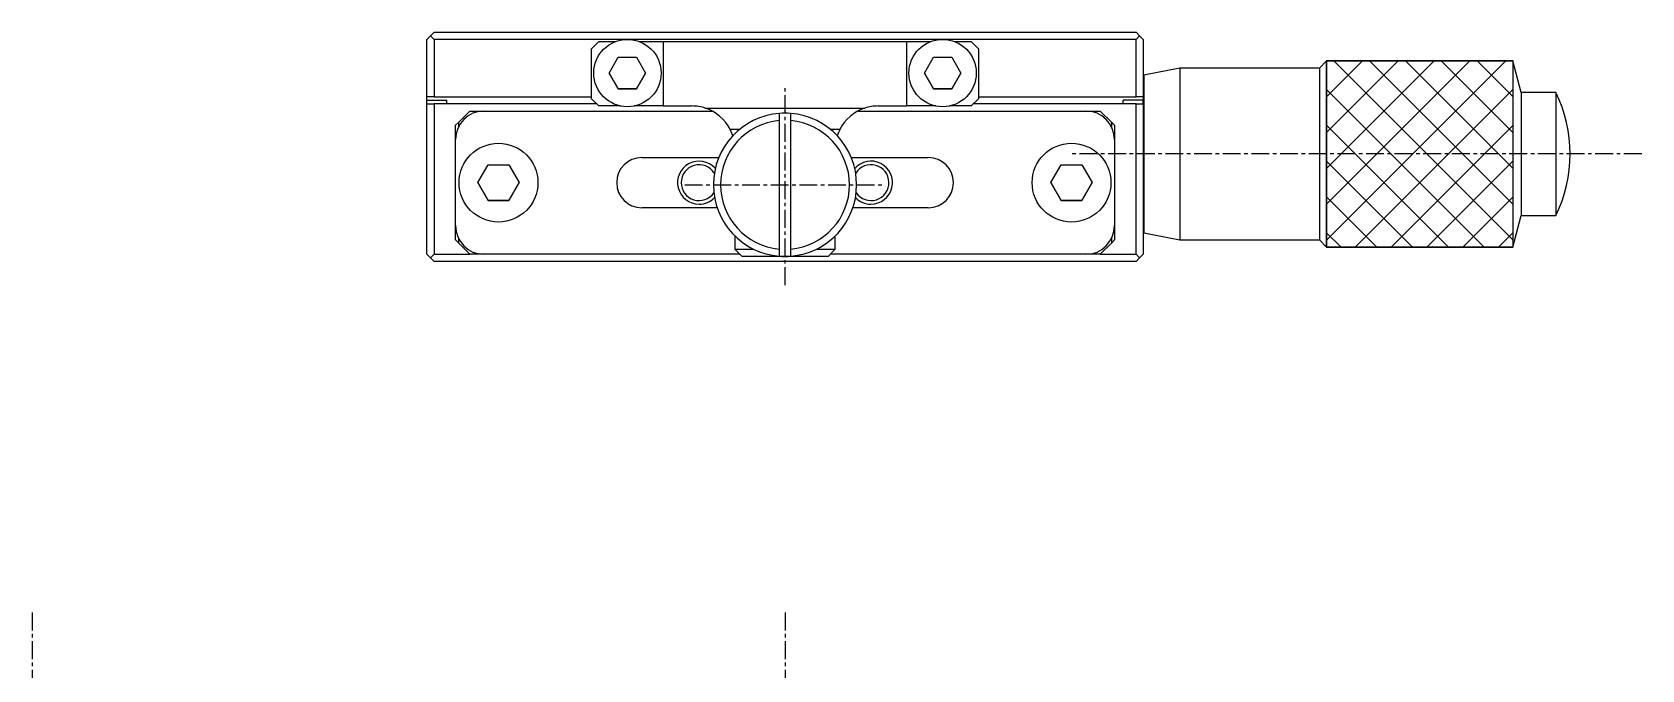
# Model space of a CAD drawing. Extents: x 10 to 334, y 10 to 238.
# Drawn here: x 86.7 to 199, y 193.5 to 238 of the extents above; entities that cross this region are included whole.
import ezdxf

# ---------------------------------------------------------------- set-up
doc = ezdxf.new("R2010")
doc.units = 0
doc.linetypes.add('CENTER', pattern=[2, 1.25, -0.25, 0.25, -0.25])
doc.layers.get('0').update_dxf_attribs({"linetype": 'CONTINUOUS'})
doc.layers.add('CENTER', color=1, linetype='CENTER')

msp = doc.modelspace()

# ---------------------------------------------------------------- linework, layer by layer
at = {"color": 7, "linetype": 'CONTINUOUS'}
for p, q in [((114.194926, 237.5), (114.444926, 237.75)), ((114.194926, 233.5), (114.194926, 237.5)), ((114.444926, 237.75), (114.694926, 238)), ((114.444926, 237.75), (114.694926, 237.5)), ((114.694926, 238), (163.694926, 238)), ((128.194926, 237.5), (114.694926, 237.5)), ((114.694926, 237.5), (114.694926, 233.5)), ((125.694926, 236.85), (126.194926, 237.35)), ((126.194926, 237.35), (127.36879, 237.35)), ((150.194926, 237.5), (128.194926, 237.5)), ((129.021062, 237.35), (130.694926, 237.35)), ((130.694926, 237.35), (130.694926, 232.85)), ((130.694926, 237.35), (147.694926, 237.35)), ((147.694926, 232.85), (147.694926, 237.35)), ((147.694926, 237.35), (149.36879, 237.35)), ((163.694926, 237.5), (150.194926, 237.5)), ((151.021062, 237.35), (152.194926, 237.35)), ((152.194926, 237.35), (152.694926, 236.85)), ((163.694926, 238), (163.944926, 237.75)), ((163.694926, 237.5), (163.944926, 237.75)), ((163.694926, 233.5), (163.694926, 237.5)), ((163.944926, 237.75), (164.194926, 237.5)), ((164.194926, 237.5), (164.194926, 233.5)), ((125.694926, 233.35), (125.694926, 236.85)), ((126.924755, 235.15), (127.559841, 236.25)), ((127.559841, 236.25), (128.830011, 236.25)), ((128.830011, 236.25), (129.465097, 235.15)), ((148.924755, 235.15), (149.559841, 236.25)), ((149.559841, 236.25), (150.830011, 236.25)), ((150.830011, 236.25), (151.465097, 235.15)), ((152.694926, 236.85), (152.694926, 233.35)), ((176.994932, 235.999999), (176.49493, 235.499996)), ((176.994932, 235.999999), (189.994933, 235.999999)), ((176.994932, 223.000001), (176.994932, 235.999999)), ((190.584421, 233.8), (189.994933, 235.999999)), ((189.994933, 235.999999), (189.994933, 223.000001)), ((127.559841, 234.05), (126.924755, 235.15)), ((126.924755, 235.15), (127.559841, 234.05)), ((129.465097, 235.15), (128.830011, 234.05)), ((128.830011, 234.05), (129.465097, 235.15)), ((149.559841, 234.05), (148.924755, 235.15)), ((148.924755, 235.15), (149.559841, 234.05)), ((151.465097, 235.15), (150.830011, 234.05)), ((150.830011, 234.05), (151.465097, 235.15)), ((166.744925, 235.499996), (164.244926, 234.999997)), ((164.244926, 234.999997), (164.244926, 231.468246)), ((164.244926, 234.999997), (164.244926, 224.000003)), ((166.744925, 235.499996), (166.744925, 223.500004)), ((176.49493, 235.499996), (166.744925, 235.499996)), ((176.49493, 235.499996), (176.49493, 223.500004)), ((128.830011, 234.05), (127.559841, 234.05)), ((127.559841, 234.05), (128.830011, 234.05)), ((150.830011, 234.05), (149.559841, 234.05)), ((149.559841, 234.05), (150.830011, 234.05)), ((164.244926, 234.5), (164.194926, 234.5)), ((190.584421, 233.8), (190.584421, 225.2)), ((192.994932, 233.8), (190.584421, 233.8)), ((192.994932, 233.8), (192.994932, 225.2)), ((114.694926, 233.5), (114.194926, 233.5)), ((114.194926, 233.25), (114.194926, 233.5)), ((114.194926, 233.25), (115.594926, 233.25)), ((114.194926, 233), (114.194926, 233.25)), ((114.194926, 222.5), (114.194926, 233)), ((114.194926, 233), (114.694926, 233)), ((114.694926, 233.5), (125.694926, 233.5)), ((114.694926, 233), (114.694926, 222.5)), ((126.044926, 233), (114.694926, 233)), ((115.594926, 233), (115.594926, 233.25)), ((126.194926, 232.85), (125.694926, 233.35)), ((127.712743, 232.85), (126.194926, 232.85)), ((130.694926, 232.85), (128.677109, 232.85)), ((130.694926, 232.85), (132.694926, 232.85)), ((133.631676, 232.7), (144.758176, 232.7)), ((145.694926, 232.85), (147.694926, 232.85)), ((149.712743, 232.85), (147.694926, 232.85)), ((152.194926, 232.85), (150.677109, 232.85)), ((152.694926, 233.35), (152.194926, 232.85)), ((163.694926, 233), (152.344926, 233)), ((152.694926, 233.5), (163.694926, 233.5)), ((164.194926, 233.25), (162.794926, 233.25)), ((162.794926, 233), (162.794926, 233.25)), ((164.194926, 233.5), (163.694926, 233.5)), ((163.694926, 222.5), (163.694926, 233)), ((163.694926, 233), (164.194926, 233)), ((164.194926, 233.5), (164.194926, 233.25)), ((164.194926, 233), (164.194926, 233.25)), ((164.194926, 233), (164.194926, 222.5)), ((116.194926, 231.5), (116.394926, 231.7)), ((116.194926, 230.5), (116.194926, 231.5)), ((117.194926, 232.5), (116.394926, 231.7)), ((116.394926, 231.7), (116.394926, 231.37178)), ((117.194926, 232.5), (118.194926, 232.5)), ((118.194926, 232.5), (134.100773, 232.5)), ((138.794926, 232.333974), (138.794926, 231.832187)), ((138.794926, 231.832187), (138.794926, 222.867813)), ((139.594926, 231.832187), (139.594926, 232.333974)), ((139.594926, 222.867813), (139.594926, 231.832187)), ((144.289021, 232.5), (160.194926, 232.5)), ((160.194926, 232.5), (161.194926, 232.5)), ((161.994926, 231.7), (161.194926, 232.5)), ((161.994926, 231.37178), (161.994926, 231.7)), ((161.994926, 231.7), (162.194926, 231.5)), ((162.194926, 231.5), (162.194926, 230.5)), ((116.194926, 224.5), (116.194926, 230.5)), ((136.004707, 231.2), (135.374012, 231.2)), ((143.01584, 231.2), (142.385145, 231.2)), ((162.194926, 230.5), (162.194926, 224.5)), ((129.194926, 229.25), (134.569994, 229.25)), ((143.819858, 229.25), (149.194926, 229.25)), ((117.75155, 227.5), (118.473238, 228.75)), ((118.473238, 228.75), (119.916614, 228.75)), ((119.916614, 228.75), (120.638302, 227.5)), ((157.75155, 227.5), (158.473238, 228.75)), ((158.473238, 228.75), (159.916614, 228.75)), ((159.916614, 228.75), (160.638302, 227.5)), ((118.473238, 226.25), (117.75155, 227.5)), ((117.75155, 227.5), (118.473238, 226.25)), ((120.638302, 227.5), (119.916614, 226.25)), ((119.916614, 226.25), (120.638302, 227.5)), ((158.473238, 226.25), (157.75155, 227.5)), ((157.75155, 227.5), (158.473238, 226.25)), ((160.638302, 227.5), (159.916614, 226.25)), ((159.916614, 226.25), (160.638302, 227.5)), ((119.916614, 226.25), (118.473238, 226.25)), ((118.473238, 226.25), (119.916614, 226.25)), ((159.916614, 226.25), (158.473238, 226.25)), ((158.473238, 226.25), (159.916614, 226.25)), ((134.457838, 225.75), (129.194926, 225.75)), ((149.194926, 225.75), (143.932014, 225.75)), ((189.994933, 223.000001), (190.584421, 225.2)), ((190.584421, 225.2), (192.994932, 225.2)), ((116.194926, 223.5), (116.194926, 224.5)), ((116.394926, 223.62822), (116.394926, 223.3)), ((135.694926, 223.779286), (135.694926, 222.85)), ((142.694926, 222.85), (142.694926, 223.779286)), ((161.994926, 223.3), (161.994926, 223.62822)), ((162.194926, 224.5), (162.194926, 223.5)), ((164.194926, 224.5), (164.244926, 224.5)), ((164.244926, 224.000003), (166.744925, 223.500004)), ((114.444926, 222.25), (114.194926, 222.5)), ((114.694926, 222.5), (114.444926, 222.25)), ((114.694926, 222.5), (117.194926, 222.5)), ((116.394926, 223.3), (116.194926, 223.5)), ((116.394926, 223.3), (117.194926, 222.5)), ((118.194926, 222.5), (117.194926, 222.5)), ((136.044926, 222.5), (118.194926, 222.5)), ((135.694926, 222.85), (137.015477, 222.85)), ((136.194926, 222.35), (135.694926, 222.85)), ((138.794926, 222.867813), (138.794926, 222.366026)), ((139.594926, 222.366026), (139.594926, 222.867813)), ((141.374376, 222.85), (142.694926, 222.85)), ((142.694926, 222.85), (142.194926, 222.35)), ((160.194926, 222.5), (142.344926, 222.5)), ((161.194926, 222.5), (160.194926, 222.5)), ((161.194926, 222.5), (161.994926, 223.3)), ((161.194926, 222.5), (163.694926, 222.5)), ((162.194926, 223.5), (161.994926, 223.3)), ((163.944926, 222.25), (163.694926, 222.5)), ((164.194926, 222.5), (163.944926, 222.25)), ((166.744925, 223.500004), (176.49493, 223.500004)), ((176.49493, 223.500004), (176.994932, 223.000001)), ((189.994933, 223.000001), (176.994932, 223.000001)), ((114.444926, 222.25), (114.694926, 222)), ((163.694926, 222), (114.694926, 222)), ((139.194926, 222.35), (136.194926, 222.35)), ((142.194926, 222.35), (139.194926, 222.35)), ((163.694926, 222), (163.944926, 222.25))]:
    msp.add_line(p, q, dxfattribs=at)
at = {"color": 3, "linetype": 'CONTINUOUS'}
for p, q in [((176.994932, 235.999999), (176.994932, 223.000001)), ((189.994933, 235.999999), (176.994932, 235.999999)), ((176.994932, 235.994932), (176.999999, 235.999999)), ((176.994932, 233.494932), (179.499999, 235.999999)), ((176.994932, 230.994932), (181.999999, 235.999999)), ((176.994932, 228.494932), (184.499999, 235.999999)), ((176.994932, 225.994932), (186.999999, 235.999999)), ((176.994932, 223.494932), (189.499999, 235.999999)), ((177.500001, 235.999999), (189.994933, 223.505067)), ((180.000001, 235.999999), (189.994933, 226.005067)), ((182.500001, 235.999999), (189.994933, 228.505067)), ((185.000001, 235.999999), (189.994933, 231.005067)), ((187.500001, 235.999999), (189.994933, 233.505067)), ((189.994933, 235.999999), (189.994933, 223.000001)), ((176.994932, 234.005068), (187.999999, 223.000001)), ((179.000001, 223.000001), (189.994933, 233.994933)), ((176.994932, 231.505068), (185.499999, 223.000001)), ((181.500001, 223.000001), (189.994933, 231.494933)), ((176.994932, 229.005068), (182.999999, 223.000001)), ((184.000001, 223.000001), (189.994933, 228.994933)), ((176.994932, 226.505068), (180.499999, 223.000001)), ((186.500001, 223.000001), (189.994933, 226.494933)), ((176.994932, 224.005068), (177.999999, 223.000001)), ((189.000001, 223.000001), (189.994933, 223.994933)), ((176.994932, 223.000001), (189.994933, 223.000001))]:
    msp.add_line(p, q, dxfattribs=at)
at = {"color": 7, "linetype": 'CONTINUOUS'}
for centre, radius in [((128.194926, 235.15), 2.35), ((150.194926, 235.15), 2.35), ((119.194926, 227.5), 2.75), ((159.194926, 227.5), 2.75)]:
    msp.add_circle(centre, radius, dxfattribs=at)
for centre, radius, start, end in [((184.249931, 229.5), 9.745001, 333.816209, 26.183791), ((132.694926, 229.85), 3, 71.805128, 90), ((132.694922, 229.849996), 3.000005, 26.743726, 71.805086), ((145.694934, 229.84999), 3.000012, 108.194966, 153.256222), ((145.694926, 229.85), 3, 90, 108.194872), ((118.194926, 230.5), 2, 90, 180), ((139.194926, 227.35), 5, 94.588566, 265.411434), ((139.194926, 227.35), 4.5, 95.099689, 264.900311), ((139.194926, 227.35), 5, 85.411434, 94.588566), ((139.194926, 227.35), 5, 274.588566, 85.411434), ((139.194926, 227.35), 4.5, 275.099689, 84.900311), ((160.194926, 230.5), 2, 0, 90), ((132.694926, 229.85), 3, 17.903998, 26.743684), ((145.694926, 229.85), 3, 153.256316, 162.096002), ((129.194926, 227.5), 1.75, 90, 270), ((149.194926, 227.5), 1.75, 270, 90), ((133.194926, 227.5), 1.25, 31.560816, 180), ((145.194926, 227.5), 1.25, 214.425008, 147.96702), ((133.194926, 227.5), 1.25, 180, 325.574992), ((118.194926, 224.5), 2, 180, 270), ((160.194926, 224.5), 2, 270, 0), ((139.194926, 227.35), 5, 265.411434, 274.588566)]:
    msp.add_arc(centre, radius, start, end, dxfattribs=at)
at = {"color": 3, "linetype": 'CONTINUOUS'}
for centre, start, end in [((133.194926, 227.5), 41.810315, 270), ((145.194926, 227.5), 270, 139.629412), ((133.194926, 227.5), 270, 316.055477), ((145.194926, 227.5), 223.944523, 270)]:
    msp.add_arc(centre, 1.5, start, end, dxfattribs=at)
at = {"layer": 'CENTER', "color": 1, "linetype": 'CENTER'}
for p, q in [((139.194926, 220.35), (139.194926, 234.35)), ((198.994933, 229.5), (159.244926, 229.5)), ((132.194926, 227.35), (146.194926, 227.35)), ((86.65, 197.5), (86.65, 181.5)), ((139.194926, 197.5), (139.194926, 180.5))]:
    msp.add_line(p, q, dxfattribs=at)

doc.saveas('drawing.dxf')
